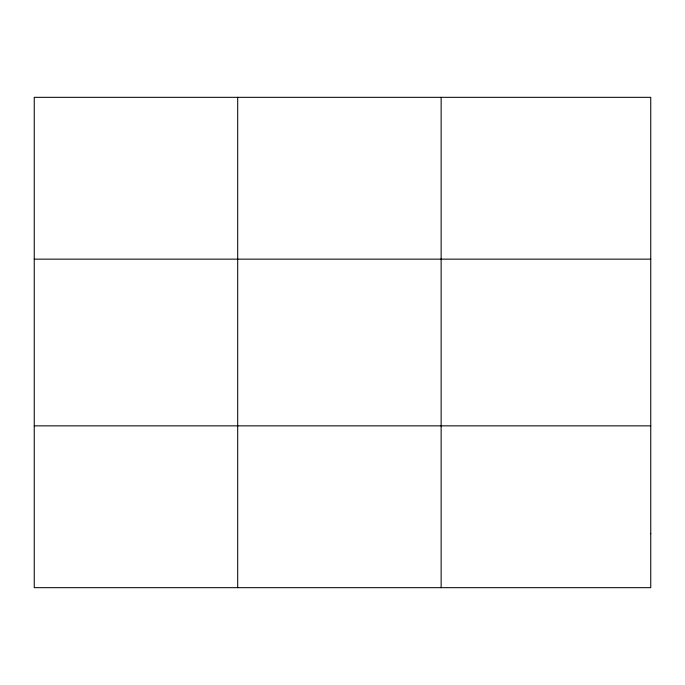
<?xml version="1.0" encoding="UTF-8"?>
<svg xmlns="http://www.w3.org/2000/svg" width="685" height="685" viewBox="0 0 685 685"><rect width="100%" height="100%" fill="white"/><g stroke="black" fill="none" stroke-linecap="round" stroke-linejoin="round"><path stroke-width="1.03" d="M237.695 97.33L237.695 587.67M441.14 97.33L441.14 587.67M34.25 259.144L650.75 259.144M34.25 425.856L650.75 425.856M650.75 533.735L650.75 587.67L34.25 587.67L34.25 97.33L650.75 97.33L650.75 533.735"/></g></svg>
